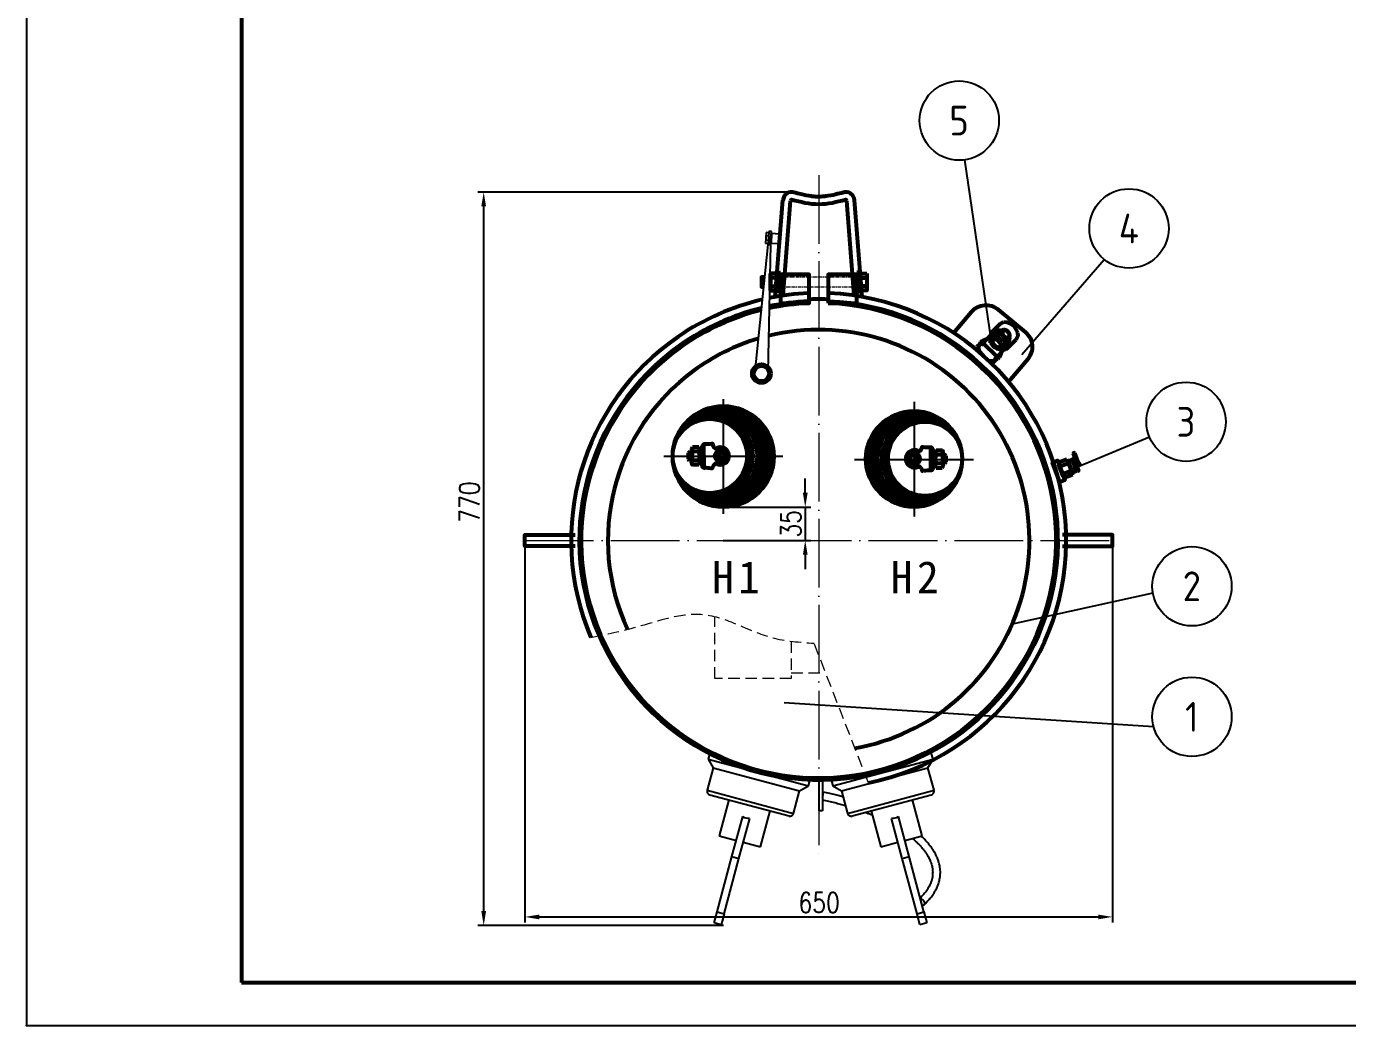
# Model space of a CAD drawing. Header units: millimetres. Extents: x 119255 to 140443, y -8485 to -5380.
# Drawn here: x 128161 to 129546, y -8485 to -7437 of the extents above; entities that cross this region are included whole.
import ezdxf
from ezdxf.enums import TextEntityAlignment as Align

# ---------------------------------------------------------------- set-up
doc = ezdxf.new("R2010")
doc.units = ezdxf.units.MM
doc.header["$LTSCALE"] = 3
for name, pattern in [('ACAD_ISO04W100', [30, 24, -3, 0, -3]), ('ACISOTGL', [3, 2, -1]), ('CENTER', [2, 1.25, -0.25, 0.25, -0.25]), ('DASHDOT', [0.55, 0.5, -0.025, 0, -0.025])]:
    doc.linetypes.add(name, pattern=pattern)
for name, color, linetype in [('2', 3, 'Continuous'), ('A', 3, 'Continuous'), ('C', 1, 'DASHDOT'), ('PL', 5, 'Continuous'), ('S', 254, 'Continuous'), ('几何体', 7, 'Continuous')]:
    doc.layers.add(name, color=color, linetype=linetype)
for name, color, linetype, lineweight in [('图层1', 1, 'CENTER', 13), ('标注、文本', 3, 'Continuous', 25), ('粗实线', 4, 'Continuous', 53)]:
    doc.layers.add(name, color=color, linetype=linetype, lineweight=lineweight)
doc.styles.add('ST_WIN', font='isocp2.shx', dxfattribs={"bigfont": 'hzdxfst.shx'})
doc.styles.get("Standard").update_dxf_attribs({"font": 'txt', "bigfont": 'gbcbig.shx'})
doc.styles.add('TH_GBDIM', font='romans.shx', dxfattribs={"width": 0.8, "bigfont": 'gbcbig.shx'})
doc.dimstyles.new('TH_GBDIM1', dxfattribs={"dimscale": 3, "dimtxt": 3.5, "dimasz": 2.5, "dimexe": 2, "dimexo": 0, "dimgap": 1.5, "dimtad": 1, "dimdec": 1, "dimzin": 0, "dimdsep": 46, "dimtxsty": 'TH_GBDIM', "dimcen": 2.5, "dimclrd": 3, "dimclre": 256, "dimclrt": 2, "dimadec": 0, "dimazin": 0, "dimtfac": 0.714286, "dimtdec": 1, "dimtmove": 0, "dimatfit": 3, "dimfxl": 0, "dimtzin": 0, "dimlwd": -1, "dimlwe": -1, "dimarcsym": 0})

# ---------------------------------------------------------------- blocks, each defined once
blk = doc.blocks.new('*D30')
at = {"layer": 'Defpoints', "color": 0}
for p in [(128683.6, -7976.4), (129299.6, -7982.4), (129299.6, -8371.2)]:
    blk.add_point(p, dxfattribs=at)
at = {"layer": '标注、文本'}
for p, q in [((128683.6, -7976.4), (128683.6, -8377.2)), ((129299.6, -7982.4), (129299.6, -8377.2))]:
    blk.add_line(p, q, dxfattribs=at)
at = {"layer": '标注、文本', "color": 3}
blk.add_line((128698.6, -8371.2), (129284.6, -8371.2), dxfattribs=at)
for points in [[(128698.6, -8368.7), (128698.6, -8373.7), (128683.6, -8371.2)], [(129284.6, -8368.7), (129284.6, -8373.7), (129299.6, -8371.2)]]:
    blk.add_solid(points, dxfattribs=at)
at = {"layer": '标注、文本', "color": 2, "insert": (128992.1, -8356.2), "char_height": 21, "attachment_point": 5, "style": 'TH_GBDIM'}
blk.add_mtext('650', dxfattribs=at)
blk = doc.blocks.new('*D23')
at = {"layer": 'Defpoints', "color": 0}
for p in [(128640.4, -7611.1), (128963.1, -7611.1), (128891.9, -8380.1)]:
    blk.add_point(p, dxfattribs=at)
at = {"layer": '标注、文本'}
for p, q in [((128963.1, -7611.1), (128634.4, -7611.1)), ((128891.9, -8380.1), (128634.4, -8380.1))]:
    blk.add_line(p, q, dxfattribs=at)
at = {"layer": '标注、文本', "color": 3}
blk.add_line((128640.4, -8365.1), (128640.4, -7626.1), dxfattribs=at)
for points in [[(128637.9, -7626.1), (128642.9, -7626.1), (128640.4, -7611.1)], [(128637.9, -8365.1), (128642.9, -8365.1), (128640.4, -8380.1)]]:
    blk.add_solid(points, dxfattribs=at)
at = {"layer": '标注、文本', "color": 2, "insert": (128625.4, -7936.2), "char_height": 21, "attachment_point": 5, "rotation": 90, "style": 'TH_GBDIM'}
blk.add_mtext('770', dxfattribs=at)
blk = doc.blocks.new('*D27')
at = {"layer": 'Defpoints', "color": 0}
for p in [(128891.6, -7941.4), (128891.6, -7976.4), (128977.5, -7976.4)]:
    blk.add_point(p, dxfattribs=at)
at = {"layer": '标注、文本', "color": 3}
for p, q in [((128977.5, -7926.4), (128977.5, -7911.4)), ((128977.5, -7941.4), (128977.5, -7976.4)), ((128977.5, -7991.4), (128977.5, -8006.4))]:
    blk.add_line(p, q, dxfattribs=at)
at = {"layer": '标注、文本'}
for p, q in [((128891.6, -7941.4), (128983.5, -7941.4)), ((128891.6, -7976.4), (128983.5, -7976.4))]:
    blk.add_line(p, q, dxfattribs=at)
at = {"layer": '标注、文本', "color": 3}
for points in [[(128975, -7926.4), (128980, -7926.4), (128977.5, -7941.4)], [(128975, -7991.4), (128980, -7991.4), (128977.5, -7976.4)]]:
    blk.add_solid(points, dxfattribs=at)
at = {"layer": '标注、文本', "color": 2, "insert": (128962.5, -7958.9), "char_height": 21, "attachment_point": 5, "rotation": 90, "style": 'TH_GBDIM'}
blk.add_mtext('35', dxfattribs=at)
blk = doc.blocks.new('A$C3480972e')
at = {"layer": '几何体'}
for p, q in [((-114.1, 28.4), (-115.9, 21.8)), ((119.9, 21.8), (118.1, 28.4)), ((-115.9, 21.8), (-110.6, 12.6)), ((-115.9, 21.8), (-10.8, -6.4)), ((14.8, -6.4), (119.9, 21.8)), ((114.6, 12.6), (119.9, 21.8)), ((-110.6, 12.6), (-116.9, -10.9)), ((-110.6, 12.6), (-20, -11.7)), ((-10.8, -6.4), (-9, 0.2)), ((0, 0), (0, -32.4)), ((4, 0), (4, -32.4)), ((13, 0.2), (14.8, -6.4)), ((24, -11.7), (114.6, 12.6)), ((120.9, -10.9), (114.6, 12.6)), ((-116.9, -10.9), (-26.3, -35.2)), ((-26.3, -35.2), (-20, -11.7)), ((-20, -11.7), (-10.8, -6.4)), ((14.8, -6.4), (24, -11.7)), ((24, -11.7), (30.3, -35.2)), ((30.3, -35.2), (120.9, -10.9)), ((-114.1, -15.7), (-31.1, -37.9)), ((-94.3, -21), (-104.4, -58.6)), ((4.2, -14.7), (4, -15.4)), ((35.1, -37.9), (118.1, -15.7)), ((108.4, -58.6), (98.3, -21)), ((-90.9, -80.5), (-79.6, -38.4)), ((-83.6, -82.4), (-72.3, -40.4)), ((-61, -70.3), (-50.9, -32.6)), ((4, -32.4), (0, -32.4)), ((54.9, -32.6), (65, -70.3)), ((87.6, -82.4), (76.3, -40.4)), ((94.9, -80.5), (83.6, -38.4)), ((-104.4, -58.6), (-86.3, -63.5)), ((-79, -65.4), (-61, -70.3)), ((65, -70.3), (83, -65.4)), ((90.3, -63.5), (108.4, -58.6)), ((-106.4, -138.4), (-90.9, -80.5)), ((-99.1, -140.4), (-83.6, -82.4)), ((-90.9, -80.5), (-83.6, -82.4)), ((87.6, -82.4), (94.9, -80.5)), ((103.1, -140.4), (87.6, -82.4)), ((110.4, -138.4), (94.9, -80.5)), ((-109.5, -150), (-106.4, -138.4)), ((-106.4, -138.4), (-99.1, -140.4)), ((103.1, -140.4), (110.4, -138.4)), ((110.4, -138.4), (113.5, -150)), ((-102.2, -152), (-109.5, -150)), ((-99.1, -140.4), (-102.2, -152)), ((106.2, -152), (103.1, -140.4)), ((113.5, -150), (106.2, -152))]:
    blk.add_line(p, q, dxfattribs=at)
at = {"layer": '几何体', "flags": 128}
for points in [[(4, -18.4), (4.2, -17.7), (4.4, -16.7), (4.6, -15.6), (4.7, -14.7), (4.8, -13.9), (4.8, -13.3), (4.8, -13), (4.7, -13), (4.6, -13.3), (4.4, -13.9), (4.2, -14.7)], [(110.9, -128.2), (111.1, -129.1), (111, -130), (110.7, -130.7), (110.2, -131.3), (109.5, -131.6), (108.7, -131.7), (108.6, -131.7)]]:
    blk.add_lwpolyline(points, dxfattribs=at)
at = {"layer": '几何体'}
for centre, radius, start, end in [((-113.1, -11.9), 3.9, 164.9999, 255), ((117.1, -11.9), 3.9, 285, 15.0001), ((-30.1, -34.2), 3.9, 255, 345.0001), ((34.1, -34.2), 3.9, 194.9999, 285), ((106, -129.9), 5.16, 18.5277, 80.9668)]:
    blk.add_arc(centre, radius, start, end, dxfattribs=at)
for centre, major_axis in [((-64.3, 4.3), (11.9, 44.3)), ((68.3, 4.3), (-11.9, 44.3))]:
    blk.add_ellipse(centre, major_axis=major_axis, ratio=0.490049, start_param=2.971841, end_param=3.311344, dxfattribs=at)
for points, knots in [([(25.7, -18), (24.8, -17.7), (22.1, -17), (17.4, -15.8), (11.4, -14.4), (7.1, -13.5), (4.8, -13)], [0, 0, 0, 0, 0.13545, 0.38583, 0.673641, 1, 1, 1, 1]), ([(4, -21), (6.1, -21.5), (10.4, -22.3), (16.6, -23.8), (22.5, -25.4), (26.2, -26.4), (28, -26.9), (28.1, -26.9)], [0, 0, 0, 0, 0.260489, 0.527943, 0.771275, 0.991155, 1, 1, 1, 1]), ([(49.4, -34.1), (49.5, -34.2), (50.6, -34.6), (52.8, -35.5), (54.9, -36.3), (56, -36.8)], [0, 0, 0, 0, 0.052809, 0.500258, 1, 1, 1, 1]), ([(98.1, -61.4), (99.4, -62.4), (101.5, -64.2), (104.4, -67), (107, -69.7), (109.4, -72.5), (111.5, -75.3), (113.1, -77.6), (114.2, -79.4), (115.2, -81.1), (116.1, -82.9), (117, -85), (117.9, -87.3), (118.6, -89.6), (119, -91.7), (119.3, -93.4), (119.5, -95), (119.5, -96.6), (119.5, -98.4), (119.4, -100.2), (119.2, -102), (118.9, -103.4), (118.6, -104.5), (118.3, -105.5), (118, -106.6), (117.4, -108.1), (116.7, -109.8), (115.7, -111.8), (114.5, -114), (112.9, -116.4), (110.8, -119.1), (108.7, -121.6), (107.1, -123.2), (106.5, -123.8)], [0, 0, 0, 0, 0.053652, 0.093216, 0.138704, 0.188359, 0.233416, 0.272987, 0.29891, 0.323221, 0.351338, 0.38575, 0.424412, 0.461367, 0.495076, 0.521981, 0.544456, 0.570358, 0.600106, 0.629623, 0.656949, 0.681596, 0.696892, 0.710624, 0.727422, 0.750324, 0.779407, 0.808452, 0.841982, 0.880154, 0.923187, 0.971384, 1, 1, 1, 1]), ([(110.4, -131.1), (111.5, -130.1), (113.5, -128.1), (116.1, -125.3), (118.1, -122.8), (119.7, -120.7), (120.9, -118.8), (122.3, -116.5), (123.8, -113.6), (125.1, -110.5), (126, -107.8), (126.6, -105.4), (127.1, -102.9), (127.4, -100.2), (127.6, -97.4), (127.5, -94.7), (127.2, -92.2), (126.9, -90.1), (126.4, -87.9), (125.7, -85.4), (124.8, -82.7), (123.6, -80), (122.4, -77.6), (121.1, -75.2), (119.5, -72.8), (117.6, -70), (115.4, -67.2), (112.8, -64.2), (110.1, -61.4), (108.2, -59.6), (107.5, -58.9)], [0, 0, 0, 0, 0.0465344, 0.0873213, 0.122623, 0.1526304, 0.1774811, 0.1985997, 0.2473063, 0.2948174, 0.3243775, 0.3535825, 0.3858853, 0.4216641, 0.4583998, 0.4948734, 0.5283732, 0.554215, 0.5799184, 0.6140528, 0.6542164, 0.6911032, 0.7237884, 0.7531379, 0.7915919, 0.8297007, 0.871359, 0.9166332, 0.9657844, 1, 1, 1, 1])]:
    blk.add_open_spline(points, degree=3, knots=knots, dxfattribs=at)

msp = doc.modelspace()

# ---------------------------------------------------------------- linework, layer by layer
at = {"layer": 'A'}
for p, q in [((129172.65, -7767.8), (129144.93, -7577.22)), ((129204.52, -7781.31), (129290.99, -7681.75)), ((129246.93, -7906.01), (129338.33, -7867.76))]:
    msp.add_line(p, q, dxfattribs=at)
for centre in [(129138.94, -7536.08), (129316.94, -7649.25), (129376.79, -7851.96), (129382.94, -8024.47), (129382.94, -8161.34)]:
    msp.add_circle(centre, 41.58, dxfattribs=at)
at = {"layer": 'C'}
for p, q in [((128891.59, -7828.16), (128891.59, -7948.69)), ((129091.59, -7831.1), (129091.59, -7951.63)), ((128953.9, -7888.43), (128829.27, -7888.43)), ((129029.27, -7891.37), (129153.9, -7891.37))]:
    msp.add_line(p, q, dxfattribs=at)
at = {"layer": 'PL', "color": 7, "ltscale": 0.5}
for p, q in [((128936.46, -7653.55), (128935.86, -7665.05)), ((128938.96, -7657.15), (128936.28, -7657.01)), ((128939.14, -7653.69), (128936.46, -7653.55)), ((128939.21, -7652.41), (128938.49, -7666.08)), ((128941.96, -7652.56), (128939.21, -7652.41)), ((128941.17, -7664.39), (128941.68, -7654.76)), ((128941.24, -7666.23), (128941.96, -7652.56)), ((128942.18, -7654.31), (128941.63, -7664.9)), ((128941.68, -7654.76), (128942.18, -7654.31)), ((128942.18, -7654.31), (128950.37, -7654.74)), ((128950.37, -7654.74), (128949.81, -7665.33)), ((128950.37, -7654.74), (128951.18, -7655.26)), ((128950.68, -7664.89), (128951.18, -7655.26)), ((128938.54, -7665.19), (128935.86, -7665.05)), ((128938.72, -7661.73), (128936.04, -7661.59)), ((128938.49, -7666.08), (128941.24, -7666.23)), ((128941.63, -7664.9), (128941.17, -7664.39)), ((128949.81, -7665.33), (128941.63, -7664.9)), ((128950.68, -7664.89), (128949.81, -7665.33)), ((128927, -7794.83), (128923.58, -7802.1)), ((128935.01, -7794.16), (128927, -7794.83)), ((128939.6, -7800.76), (128935.01, -7794.16)), ((128923.58, -7802.1), (128928.17, -7808.7)), ((128928.17, -7808.7), (128936.18, -7808.03)), ((128936.18, -7808.03), (128939.6, -7800.76))]:
    msp.add_line(p, q, dxfattribs=at)
for centre, radius in [((128931.58, -7801.42), 8.7), ((128931.59, -7801.43), 6.96)]:
    msp.add_circle(centre, radius, dxfattribs=at)
at = {"layer": '图层1'}
for p, q in [((128981.59, -7716.93), (128981.59, -7727.61)), ((129001.59, -7716.93), (129001.59, -7727.61))]:
    msp.add_line(p, q, dxfattribs=at)
for points in [[(129031.59, -7700.43), (128951.59, -7700.43)], [(128951.59, -7710.43), (129031.59, -7710.43)]]:
    msp.add_lwpolyline(points, dxfattribs=at)
msp.add_arc((128991.59, -8008.43), 285, 87.98921, 92.01079, dxfattribs=at)
at = {"layer": '标注、文本'}
for p, q in [((128161.04, -5805.74), (128161.04, -8485.13)), ((128924.68, -7802.28), (128938.49, -7666.08)), ((128941.24, -7666.23), (128938.33, -7799.69)), ((129342, -8031.71), (129194.38, -8064.28)), ((129342.68, -8171.73), (128955.28, -8146.85)), ((128161.04, -8485.13), (131950.07, -8485.13))]:
    msp.add_line(p, q, dxfattribs=at)
at = {"layer": '标注、文本', "color": 1, "linetype": 'ACAD_ISO04W100', "lineweight": 15}
for p, q in [((128991.59, -7593.33), (128991.59, -8310.98)), ((128683.59, -7976.43), (129299.59, -7976.43))]:
    msp.add_line(p, q, dxfattribs=at)
at = {"layer": '标注、文本'}
msp.add_point((128161.04, -8485.13), dxfattribs=at)
at = {"layer": '粗实线'}
for p, q in [((128386.57, -5850.84), (128386.57, -8440.02)), ((128386.57, -8440.02), (131904.97, -8440.02))]:
    msp.add_line(p, q, dxfattribs=at)
at = {"layer": '粗实线', "ltscale": 2}
for p, q in [((128946.1, -7720.95), (128954.15, -7619.42)), ((128946.1, -7720.95), (128954.15, -7619.42)), ((128954.23, -7719.63), (128962.12, -7620.12)), ((129028.94, -7719.63), (129021.06, -7620.12)), ((129037.07, -7720.95), (129029.03, -7619.42)), ((129177.21, -7755.65), (129175.1, -7756.36)), ((129181.68, -7756.36), (129177.21, -7755.65)), ((129181.68, -7749.3), (129185.21, -7747.18)), ((129185.21, -7755.65), (129183.57, -7756.36)), ((129185.68, -7755.65), (129184.51, -7756.35)), ((129185.21, -7747.18), (129189.21, -7747.41)), ((129187.09, -7755.65), (129185.21, -7755.65)), ((129188.27, -7755.88), (129185.68, -7755.65)), ((129189.92, -7757.53), (129187.09, -7755.65)), ((129190.15, -7757.3), (129188.27, -7755.88)), ((129189.21, -7747.41), (129192.74, -7749.06)), ((129192.74, -7749.06), (129196.03, -7751.41)), ((129196.03, -7751.41), (129198.39, -7754.71)), ((129198.39, -7754.71), (129200.03, -7758.24)), ((129160.75, -7770.23), (129161.45, -7768.59)), ((129161.45, -7768.59), (129160.75, -7770.23)), ((129173.92, -7759.41), (129161.45, -7771.88)), ((129161.45, -7768.59), (129161.69, -7768.35)), ((129163.1, -7766.94), (129161.69, -7768.35)), ((129162.39, -7767.65), (129180.04, -7785.29)), ((129163.1, -7766.94), (129168.04, -7764.82)), ((129168.04, -7764.82), (129168.74, -7764.59)), ((129168.74, -7764.59), (129168.51, -7764.35)), ((129171.57, -7763.18), (129171.1, -7763.65)), ((129171.1, -7763.65), (129171.33, -7763.41)), ((129171.57, -7764.12), (129171.1, -7763.65)), ((129171.8, -7762.94), (129171.33, -7763.41)), ((129171.33, -7766.23), (129171.57, -7764.12)), ((129171.8, -7768.59), (129171.33, -7766.23)), ((129172.04, -7759.41), (129171.57, -7761.29)), ((129171.57, -7761.29), (129171.57, -7761.77)), ((129171.57, -7763.18), (129171.81, -7762.94)), ((129172.27, -7763.41), (129171.57, -7763.18)), ((129172.27, -7763.41), (129171.57, -7764.12)), ((129172.04, -7768.35), (129171.57, -7768.82)), ((129172.27, -7768.59), (129171.57, -7769.29)), ((129171.57, -7769.29), (129171.57, -7768.82)), ((129172.04, -7769.29), (129171.57, -7769.29)), ((129171.81, -7762.94), (129172.27, -7762.94)), ((129173.45, -7757.53), (129172.04, -7759.41)), ((129173.45, -7758), (129172.04, -7761.29)), ((129172.04, -7762.71), (129172.98, -7761.77)), ((129172.27, -7763.41), (129172.04, -7766)), ((129172.04, -7766), (129172.51, -7768.35)), ((129172.27, -7768.59), (129172.04, -7768.35)), ((129172.04, -7768.35), (129172.51, -7768.35)), ((129172.75, -7768.59), (129172.04, -7769.29)), ((129175.57, -7773.76), (129172.04, -7769.29)), ((129173.45, -7761.3), (129172.27, -7762.94)), ((129172.75, -7768.59), (129172.27, -7768.59)), ((129172.74, -7768.59), (129176.27, -7773.06)), ((129172.98, -7763.18), (129172.75, -7767.18)), ((129172.75, -7767.18), (129173.45, -7767.41)), ((129172.75, -7767.18), (129173.68, -7769.06)), ((129174.39, -7759.88), (129172.98, -7763.18)), ((129173.45, -7761.29), (129172.98, -7761.77)), ((129175.1, -7756.36), (129173.45, -7757.53)), ((129176.27, -7756.59), (129173.45, -7758)), ((129173.69, -7761.06), (129173.45, -7761.29)), ((129173.45, -7767.41), (129175.57, -7765.29)), ((129173.45, -7767.41), (129173.68, -7769.06)), ((129173.68, -7769.06), (129175.8, -7771.65)), ((129174.39, -7758.94), (129173.92, -7759.41)), ((129174.39, -7759.88), (129176.51, -7757.76)), ((129175.33, -7758.94), (129174.39, -7758.94)), ((129175.57, -7765.29), (129176.98, -7761.06)), ((129176.98, -7765.3), (129175.57, -7765.29)), ((129179.57, -7756.59), (129176.27, -7756.59)), ((129176.51, -7757.76), (129179.8, -7756.36)), ((129177.21, -7758), (129176.51, -7757.76)), ((129176.98, -7761.06), (129177.21, -7758.94)), ((129177.92, -7765.76), (129176.98, -7765.3)), ((129177.21, -7758.94), (129177.21, -7758)), ((129180.04, -7767.41), (129177.92, -7765.76)), ((129179.8, -7756.36), (129183.8, -7756.12)), ((129179.8, -7761.06), (129184.51, -7756.35)), ((129179.8, -7761.06), (129180.51, -7759.41)), ((129179.8, -7762.94), (129179.8, -7761.06)), ((129181.68, -7765.77), (129179.8, -7762.94)), ((129181.68, -7769.53), (129180.04, -7767.41)), ((129180.51, -7759.41), (129183.57, -7756.36)), ((129184.74, -7767.88), (129181.68, -7765.77)), ((129182.39, -7770.71), (129181.68, -7769.53)), ((129183.57, -7756.36), (129182.86, -7758)), ((129182.86, -7758), (129182.86, -7759.88)), ((129182.86, -7759.88), (129184.51, -7762.94)), ((129184.51, -7756.35), (129183.8, -7757.53)), ((129183.8, -7757.53), (129183.8, -7759.41)), ((129183.8, -7759.41), (129185.45, -7762)), ((129184.74, -7756.59), (129184.27, -7758)), ((129184.27, -7758), (129184.27, -7759.41)), ((129184.27, -7759.41), (129185.69, -7761.77)), ((129184.51, -7762.94), (129187.8, -7764.82)), ((129186.15, -7756.12), (129184.74, -7756.59)), ((129186.62, -7767.88), (129184.74, -7767.88)), ((129185.45, -7762), (129188.27, -7763.88)), ((129185.69, -7761.77), (129188.27, -7763.41)), ((129187.57, -7756.12), (129186.15, -7756.12)), ((129186.62, -7767.88), (129191.33, -7763.17)), ((129188.27, -7767.18), (129186.62, -7767.88)), ((129189.92, -7757.53), (129187.57, -7756.12)), ((129187.8, -7764.82), (129189.68, -7764.82)), ((129188.27, -7763.41), (129189.68, -7763.41)), ((129188.27, -7763.88), (129189.92, -7763.65)), ((129188.27, -7767.18), (129191.33, -7764.12)), ((129189.68, -7763.41), (129190.86, -7762.7)), ((129189.68, -7764.82), (129191.33, -7764.12)), ((129191.57, -7760.12), (129189.92, -7757.53)), ((129192.03, -7760.59), (129189.92, -7757.53)), ((129189.92, -7763.65), (129191.33, -7763.17)), ((129191.09, -7767.65), (129189.92, -7771.17)), ((129191.8, -7759.41), (129190.15, -7757.3)), ((129190.86, -7762.7), (129191.56, -7761.53)), ((129191.56, -7763.88), (129191.09, -7767.65)), ((129191.1, -7771.41), (129191.1, -7768.12)), ((129191.33, -7763.17), (129192.04, -7762)), ((129191.33, -7764.12), (129192.03, -7762.47)), ((129191.8, -7770.23), (129191.33, -7766)), ((129191.56, -7761.53), (129191.57, -7760.12)), ((129192.04, -7762), (129191.8, -7759.41)), ((129192.03, -7762.47), (129192.03, -7760.59)), ((129200.27, -7762.24), (129198.38, -7766)), ((129200.03, -7758.24), (129200.27, -7762.24)), ((129157.45, -7773.53), (129160.75, -7770.23)), ((129157.45, -7773.53), (129160.75, -7770.23)), ((129159.57, -7776.59), (129157.45, -7773.53)), ((129160.75, -7770.23), (129159.57, -7772.82)), ((129159.8, -7777.76), (129159.57, -7772.82)), ((129164.51, -7782.94), (129159.8, -7777.76)), ((129160.51, -7770.47), (129160.28, -7770.24)), ((129160.98, -7771.88), (129160.75, -7770.23)), ((129161.22, -7772.11), (129160.98, -7771.88)), ((129169.92, -7787.88), (129164.51, -7782.94)), ((129176.27, -7773.06), (129175.57, -7773.76)), ((129175.57, -7774.23), (129175.57, -7773.76)), ((129176.04, -7773.76), (129175.57, -7774.23)), ((129175.8, -7774.47), (129175.57, -7774.23)), ((129175.8, -7771.65), (129178.39, -7773.76)), ((129176.51, -7773.76), (129175.8, -7774.47)), ((129175.8, -7786.23), (129188.27, -7773.76)), ((129176.04, -7773.76), (129176.27, -7773.06)), ((129176.51, -7773.76), (129176.04, -7773.76)), ((129178.63, -7775.41), (129176.27, -7774)), ((129176.74, -7773.53), (129176.51, -7773.76)), ((129176.74, -7773.53), (129179.1, -7774.94)), ((129180.27, -7774.23), (129178.39, -7773.76)), ((129178.39, -7773.76), (129180.51, -7774.94)), ((129181.21, -7776.12), (129178.63, -7775.41)), ((129179.1, -7774.94), (129181.68, -7775.65)), ((129180.27, -7774.23), (129182.39, -7772.12)), ((129180.51, -7774.94), (129180.27, -7774.23)), ((129180.51, -7774.94), (129184.27, -7774.47)), ((129182.86, -7779.65), (129180.74, -7784.58)), ((129181.68, -7775.65), (129181.21, -7776.12)), ((129181.21, -7776.58), (129181.21, -7776.11)), ((129181.68, -7776.11), (129181.21, -7776.58)), ((129181.68, -7776.59), (129181.21, -7776.58)), ((129181.68, -7776.11), (129181.68, -7775.65)), ((129182.15, -7776.12), (129181.68, -7776.11)), ((129182.15, -7776.12), (129181.68, -7776.59)), ((129182.15, -7776.12), (129181.92, -7775.88)), ((129185.68, -7774.94), (129182.15, -7776.12)), ((129182.15, -7775.64), (129184.27, -7775.41)), ((129182.15, -7775.64), (129182.15, -7776.12)), ((129186.39, -7770.47), (129182.39, -7772.12)), ((129182.39, -7772.12), (129182.39, -7770.71)), ((129183.09, -7778.94), (129182.86, -7778.7)), ((129182.86, -7779.65), (129183.09, -7778.94)), ((129184.27, -7774.47), (129187.8, -7773.29)), ((129184.27, -7775.41), (129186.15, -7774.47)), ((129186.15, -7774.47), (129185.68, -7774.94)), ((129186.15, -7775.41), (129185.68, -7774.94)), ((129185.92, -7776.11), (129186.15, -7775.88)), ((129186.63, -7774.94), (129186.15, -7774.47)), ((129186.86, -7774.7), (129186.15, -7775.41)), ((129186.15, -7775.88), (129188.27, -7775.65)), ((129188.74, -7770.47), (129186.39, -7770.47)), ((129186.62, -7774), (129186.39, -7773.77)), ((129186.39, -7775.64), (129189.45, -7774)), ((129186.62, -7774), (129186.86, -7774.7)), ((129187.8, -7773.29), (129189.92, -7771.17)), ((129188.27, -7773.76), (129188.74, -7773.29)), ((129188.27, -7775.65), (129190.15, -7774.23)), ((129189.68, -7770.47), (129188.74, -7770.47)), ((129188.74, -7773.29), (129188.74, -7772.35)), ((129189.45, -7774), (129191.1, -7771.41)), ((129189.92, -7771.17), (129189.68, -7770.47)), ((129190.15, -7774.23), (129191.33, -7772.59)), ((129191.33, -7772.59), (129191.8, -7770.23)), ((129169.92, -7787.88), (129174.86, -7788.11)), ((129170.39, -7787.88), (129169.92, -7787.88)), ((129174.15, -7790.23), (129171.1, -7788.11)), ((129174.15, -7790.23), (129177.45, -7786.94)), ((129174.15, -7790.23), (129177.45, -7786.94)), ((129174.86, -7788.11), (129177.45, -7786.94)), ((129175.8, -7786.7), (129175.33, -7786.23)), ((129177.21, -7786.7), (129175.8, -7786.7)), ((129177.21, -7787.17), (129176.98, -7786.94)), ((129178.86, -7786), (129177.21, -7786.7)), ((129177.45, -7786.94), (129178.86, -7786)), ((129179.33, -7786), (129178.86, -7786)), ((129179.33, -7786), (129180.74, -7784.58)), ((128858.44, -7880.57), (128859.27, -7878.89)), ((128858.44, -7894.37), (128858.44, -7880.57)), ((128865.94, -7878.63), (128859.29, -7878.75)), ((128866.91, -7880.33), (128869.57, -7879.84)), ((128866.91, -7896.06), (128866.91, -7880.33)), ((128869.57, -7879.84), (128869.57, -7886.38)), ((128871.47, -7900.19), (128871.27, -7875.97)), ((129109.13, -7903.13), (129109.33, -7878.91)), ((128855.29, -7884.68), (128856.99, -7883.23)), ((128855.29, -7891.1), (128855.29, -7884.68)), ((128856.26, -7892.92), (128855.29, -7891.1)), ((128858.44, -7892.92), (128856.26, -7892.92)), ((128858.44, -7882.99), (128856.99, -7883.23)), ((128856.99, -7883.23), (128856.99, -7892.67)), ((128856.99, -7892.67), (128858.44, -7892.92)), ((128858.44, -7892.92), (128858.44, -7882.99)), ((128865.94, -7883.23), (128859.41, -7883.23)), ((128865.94, -7892.43), (128859.41, -7892.43)), ((128869.57, -7886.38), (128866.91, -7887.83)), ((128866.91, -7887.83), (128866.91, -7889.53)), ((128866.91, -7889.53), (128869.48, -7887.88)), ((128894.99, -7882.26), (128892.09, -7884.18)), ((128895.96, -7891.71), (128893.02, -7890.12)), ((128895.96, -7883.96), (128893.07, -7885.64)), ((128896.69, -7886.14), (128893.54, -7887.98)), ((128896.69, -7890.06), (128893.54, -7887.98)), ((129083.91, -7889.07), (129087.06, -7890.92)), ((129083.91, -7892.99), (129087.06, -7890.92)), ((129084.63, -7886.9), (129087.52, -7888.58)), ((129084.63, -7894.64), (129087.57, -7893.06)), ((129085.6, -7885.2), (129088.51, -7887.11)), ((129113.68, -7883.26), (129111.02, -7882.78)), ((129111.02, -7882.78), (129111.02, -7889.32)), ((129111.02, -7889.32), (129113.68, -7890.77)), ((129113.68, -7892.46), (129111.12, -7890.82)), ((129113.68, -7899), (129113.68, -7883.26)), ((129113.68, -7890.77), (129113.68, -7892.46)), ((129114.65, -7881.57), (129121.31, -7881.69)), ((129114.65, -7886.17), (129121.19, -7886.17)), ((129122.16, -7883.51), (129121.33, -7881.83)), ((129122.16, -7897.3), (129122.16, -7883.51)), ((129122.16, -7895.85), (129122.16, -7885.93)), ((129122.16, -7885.93), (129123.61, -7886.17)), ((129125.31, -7887.62), (129123.61, -7886.17)), ((129123.61, -7886.17), (129123.61, -7895.61)), ((129124.34, -7895.85), (129125.31, -7894.04)), ((129125.31, -7894.04), (129125.31, -7887.62)), ((129251.64, -7891.6), (129243.35, -7894.74)), ((129253, -7893.37), (129257.71, -7891.58)), ((129253, -7893.37), (129257.53, -7905.33)), ((129262.25, -7903.55), (129257.71, -7891.58)), ((129264.41, -7894.55), (129263.56, -7894.87)), ((128865.94, -7897.27), (128859.41, -7897.27)), ((128869.57, -7895.82), (128866.91, -7896.06)), ((129111.02, -7898.76), (129113.68, -7899)), ((129114.65, -7895.37), (129121.19, -7895.37)), ((129114.65, -7900.21), (129121.19, -7900.21)), ((129123.61, -7895.61), (129122.16, -7895.85)), ((129122.16, -7895.85), (129124.34, -7895.85)), ((129248.04, -7908.93), (129243.5, -7896.96)), ((129253.15, -7895.59), (129244.86, -7898.73)), ((129256.18, -7903.57), (129247.88, -7906.71)), ((129257.69, -7907.56), (129249.4, -7910.7)), ((129257.53, -7905.33), (129262.25, -7903.55))]:
    msp.add_line(p, q, dxfattribs=at)
at = {"layer": '粗实线', "color": 8, "linetype": 'ACISOTGL', "lineweight": 0, "ltscale": 2}
for p, q in [((128882.76, -8121.13), (128882.76, -8056.24)), ((128962.87, -8082.1), (128962.87, -8121.13)), ((129043.72, -8230.64), (128986.77, -8084.12)), ((128962.87, -8115.07), (128998.81, -8115.07)), ((128962.87, -8121.13), (128882.76, -8121.13))]:
    msp.add_line(p, q, dxfattribs=at)
at = {"layer": '粗实线', "ltscale": 2}
for points in [[(128935.01, -7700.43), (128931.59, -7700.43), (128931.59, -7710.43), (128934, -7710.43)], [(128940.19, -7714.31), (128941.19, -7714.31), (128941.19, -7696.54), (128940.58, -7696.54)], [(128940.29, -7709.87), (128941.19, -7709.87), (128941.19, -7700.99), (128940.49, -7700.99)], [(129262.88, -7896.46), (129258.62, -7885.24)], [(129259.75, -7884.81), (129264.01, -7896.04)], [(129264.41, -7894.55), (129265.29, -7896.89), (129261.83, -7898.2), (129260.94, -7895.86), (129262.44, -7895.3)], [(128736.15, -7982.43), (128683.59, -7982.43), (128683.59, -7970.43), (128736.15, -7970.43)], [(129247.03, -7982.43), (129299.59, -7982.43), (129299.59, -7970.43), (129247.03, -7970.43)]]:
    msp.add_lwpolyline(points, dxfattribs=at)
for points in [[(128941.19, -7696.54), (128941.19, -7714.31), (128949.59, -7714.31), (128949.59, -7696.54)], [(128951.59, -7695.43), (128951.59, -7715.43), (128949.59, -7715.43), (128949.59, -7695.43)], [(128951.59, -7727.65), (128981.59, -7727.65), (128981.59, -7697.61), (128951.59, -7697.61)], [(129001.59, -7727.65), (129031.59, -7727.65), (129031.59, -7697.61), (129001.59, -7697.61)], [(129031.59, -7695.43), (129031.59, -7715.43), (129033.59, -7715.43), (129033.59, -7695.43)], [(129041.99, -7696.54), (129041.99, -7714.31), (129033.59, -7714.31), (129033.59, -7696.54)], [(128941.19, -7700.99), (128941.19, -7709.87), (128949.59, -7709.87), (128949.59, -7700.99)], [(129041.99, -7700.99), (129041.99, -7709.87), (129033.59, -7709.87), (129033.59, -7700.99)], [(129244.47, -7915.2), (129236.68, -7894.63), (129241.87, -7892.66), (129249.67, -7913.23)], [(129262.41, -7903.98), (129257.55, -7891.15), (129258.95, -7890.62), (129263.81, -7903.44)]]:
    msp.add_lwpolyline(points, close=True, dxfattribs=at)
msp.add_lwpolyline([(129133.08, -7758.9), (129151.73, -7736.67, -0.4142136), (129179.91, -7734.2), (129208.25, -7757.99, -0.4142136), (129210.72, -7786.16), (129190.7, -7810.01)], format="xyb", dxfattribs=at)
for centre, radius in [((128931.58, -7801.42), 9.75), ((128891.59, -7888.43), 53), ((128890.09, -7888.07), 51.5), ((128889.01, -7888.07), 50.42), ((128888.59, -7888.07), 50), ((128887.37, -7888.06), 48.78), ((128885.92, -7888.07), 47.33), ((128884.22, -7887.84), 45.63), ((128882.77, -7887.83), 44.18), ((128880.59, -7887.83), 42), ((128879.38, -7887.83), 40.79), ((128877.44, -7887.83), 38.86), ((129091.59, -7891.01), 50.42), ((129093.23, -7891), 48.78), ((129094.68, -7891.01), 47.33), ((129096.37, -7890.78), 45.63), ((129097.83, -7890.77), 44.18), ((129100.01, -7890.77), 42), ((129101.22, -7890.77), 40.79), ((129103.15, -7890.77), 38.86), ((128888.22, -7887.83), 5.33), ((128888.53, -7887.83), 4.29), ((129092.38, -7890.77), 5.33), ((129092.07, -7890.77), 4.29)]:
    msp.add_circle(centre, radius, dxfattribs=at)
for centre, radius, start, end in [((128963.12, -7620.13), 9, 71.09977, 175.45082), ((128963.12, -7620.13), 9, 71.09977, 175.45082), ((129020.06, -7620.13), 9, 4.54918, 108.90023), ((128963.12, -7620.2), 1, 64.91291, 175.48808), ((129020.06, -7620.2), 1, 4.51192, 115.08709), ((128991.59, -7976.43), 251, 125.30471, 87.5402), ((128991.59, -7976.43), 249, 125.47787, 87.51889), ((128991.59, -7976.43), 259.5, 103.12836, 124.55334), ((128991.59, -7976.43), 249, 92.48111, 102.00719), ((128991.59, -7976.43), 251, 92.4598, 101.89964), ((128991.59, -7976.43), 259.5, 92.37317, 101.46153), ((128991.59, -7958.43), 235, 87.98921, 92.01079), ((128991.59, -7976.43), 259.5, 281.58888, 87.62683), ((128991.59, -7976.43), 251, 103.79474, 125.30471), ((128991.59, -7976.43), 249, 103.95856, 125.47787), ((128991.59, -7976.43), 221, 279.88726, 103.72397), ((128991.59, -7976.43), 259.5, 124.55334, 203.07182), ((128991.59, -7976.43), 221, 106.58736, 126.41276), ((128991.59, -7976.43), 221, 126.41276, 204.93032), ((128863.4, -7880.93), 4.61, 150.04727, 209.9527), ((128862.68, -7880.93), 4, 324.86423, 35.13577), ((128888.53, -7887.83), 9.16, 237.78524, 122.50475), ((128888.53, -7887.83), 8.46, 239.70829, 120.35182), ((128888.73, -7887.76), 7.2, 29.59133, 116.20321), ((128861.92, -7894.85), 3.49, 136.07755, 226.71416), ((128873.57, -7887.83), 14.89, 162.00748, 197.99252), ((128855.5, -7887.83), 11.41, 336.22907, 23.77093), ((128863.4, -7894.85), 3.51, 316.40311, 43.59689), ((128879.27, -7887.92), 6.53, 336.00423, 24.8977), ((128888.89, -7889.38), 6.45, 237.2512, 341.14475), ((128877.87, -7887.99), 10.34, 336.51293, 23.93235), ((129092.07, -7890.77), 9.16, 57.49525, 302.21476), ((129092.07, -7890.77), 8.46, 59.64818, 300.29171), ((129091.86, -7890.69), 7.2, 63.79679, 150.40867), ((129091.71, -7892.31), 6.45, 198.85525, 302.7488), ((129102.72, -7890.93), 10.34, 156.06765, 203.48707), ((129101.33, -7890.85), 6.53, 155.1023, 203.99577), ((129125.1, -7890.77), 11.41, 156.22907, 203.77093), ((129117.92, -7883.87), 4, 144.86423, 215.13577), ((129117.2, -7883.87), 4.61, 330.0473, 29.95273), ((129107.03, -7890.77), 14.89, 342.00748, 17.99252), ((129249.4, -7894.73), 3.85, 347.15238, 54.35853), ((129259.19, -7885.02), 0.603, 20.75546, 200.75546), ((129117.2, -7897.79), 3.51, 136.40311, 223.59689), ((129118.67, -7897.79), 3.49, 313.28584, 43.92245), ((129247.11, -7895.6), 3.85, 167.15238, 234.35853), ((129259.28, -7897.83), 14.45, 183.58484, 217.92608), ((129251.64, -7907.57), 3.85, 167.15238, 234.35853), ((129241.76, -7904.47), 14.45, 3.58484, 37.92608), ((129253.93, -7906.7), 3.85, 347.15238, 54.35853), ((129263.44, -7896.25), 0.603, 200.75546, 20.75546)]:
    msp.add_arc(centre, radius, start, end, dxfattribs=at)
msp.add_open_spline([(129017.68, -7611.53), (129014.84, -7612.25), (129012.06, -7612.95), (129005.86, -7614.38), (129002.47, -7615.05), (128997.88, -7615.66), (128996.58, -7615.79), (128994.37, -7615.95), (128993.46, -7615.99), (128991.83, -7616.02), (128991.12, -7616.02), (128989.67, -7615.99), (128988.94, -7615.95), (128986.74, -7615.81), (128985.25, -7615.65), (128980.27, -7614.98), (128976.68, -7614.25), (128970.53, -7612.81), (128968.04, -7612.18), (128965.5, -7611.53)], degree=3, knots=[0, 0, 0, 0, 8.6289129, 8.6289129, 19.6760002, 19.6760002, 24.1076651, 24.1076651, 27.305856, 27.305856, 29.8533288, 29.8533288, 32.4008016, 32.4008016, 37.4957473, 37.4957473, 49.1694807, 49.1694807, 56.8905328, 56.8905328, 56.8905328, 56.8905328], dxfattribs=at)
for points in [[(129019.64, -7619.29), (128991.59, -7624.02), (128963.54, -7619.29)], [(128886.04, -7893.16), (128886.04, -7894.13), (128885.55, -7894.61), (128884.34, -7895.09), (128883.13, -7896.06), (128881.92, -7897.27), (128880.95, -7898.73), (128880.47, -7899.94), (128880.23, -7900.66), (128879.84, -7900.66), (128878.6, -7900.58), (128871.79, -7900.14), (128871.03, -7900.18), (128870.18, -7899.57), (128869.57, -7898.97), (128869.57, -7898.48), (128869.57, -7896.64), (128869.57, -7879.84), (128869.57, -7878.8), (128869.57, -7878.03), (128869.57, -7877.66), (128869.82, -7876.94), (128870.06, -7876.7), (128870.54, -7876.21), (128870.94, -7875.67), (128871.77, -7875.51), (128876.13, -7875.51), (128879.62, -7875.24), (128880.47, -7875.24), (128880.59, -7875.73), (128881.19, -7877.42), (128882.16, -7879.12), (128883.01, -7879.72), (128884.71, -7880.81), (128885.55, -7881.29), (128886.04, -7881.78), (128886.04, -7882.02), (128886.04, -7882.75), (128885.55, -7883.23), (128884.83, -7884.2), (128884.1, -7884.93), (128883.37, -7887.35), (128883.37, -7889.28), (128883.98, -7891.22), (128885.31, -7892.19), (128886.04, -7893.16)], [(129094.56, -7896.09), (129094.56, -7897.06), (129095.04, -7897.55), (129096.25, -7898.03), (129097.46, -7899), (129098.67, -7900.21), (129099.64, -7901.66), (129100.13, -7902.87), (129100.37, -7903.6), (129100.75, -7903.6), (129102, -7903.52), (129108.8, -7903.08), (129109.57, -7903.12), (129110.42, -7902.51), (129111.02, -7901.91), (129111.02, -7901.42), (129111.02, -7899.58), (129111.02, -7882.78), (129111.02, -7881.73), (129111.02, -7880.96), (129111.02, -7880.6), (129110.78, -7879.87), (129110.54, -7879.63), (129110.05, -7879.15), (129109.66, -7878.6), (129108.83, -7878.44), (129104.47, -7878.44), (129100.97, -7878.18), (129100.13, -7878.18), (129100.01, -7878.66), (129099.4, -7880.36), (129098.43, -7882.05), (129097.59, -7882.66), (129095.89, -7883.75), (129095.04, -7884.23), (129094.56, -7884.72), (129094.56, -7884.96), (129094.56, -7885.68), (129095.04, -7886.17), (129095.77, -7887.14), (129096.5, -7887.86), (129097.22, -7890.28), (129097.22, -7892.22), (129096.62, -7894.16), (129095.29, -7895.13), (129094.56, -7896.09)]]:
    msp.add_spline(points, degree=3, dxfattribs=at)
for points in [[(129173.45, -7757.53), (129173.45, -7757.53), (129181.68, -7749.29), (129181.68, -7749.29)], [(129181.68, -7749.29), (129181.68, -7749.29), (129173.45, -7757.53), (129173.45, -7757.53)], [(129190.15, -7774.23), (129190.15, -7774.23), (129198.39, -7766), (129198.39, -7766)], [(129198.39, -7766), (129198.39, -7766), (129190.15, -7774.23), (129190.15, -7774.23)]]:
    msp.add_open_spline(points, degree=3, dxfattribs=at)
at = {"layer": '粗实线', "color": 8, "linetype": 'ACISOTGL', "lineweight": 0, "ltscale": 2}
msp.add_spline([(128752.85, -8078.12), (128801.26, -8066.93), (128870.49, -8054.03), (128942.44, -8078.24), (128986.77, -8084.12)], degree=3, dxfattribs=at)

# ---------------------------------------------------------------- block references
at = {"layer": '标注、文本'}
msp.add_blockref('A$C3480972e', (128991.59, -8227.43), dxfattribs=at)

# ---------------------------------------------------------------- texts
at = {"layer": '2', "linetype": 'Continuous', "char_height": 33.6, "width": 106.4485, "attachment_point": 1, "line_spacing_factor": 2}
for s, insert in [('{\\fFangSong|b1|i0|c134|p49;\\T1.2;H1}', (128879.71, -7998.08)), ('{\\fFangSong|b1|i0|c134|p49;\\T1.2;H2}', (129067.14, -7998.08))]:
    msp.add_mtext(s, dxfattribs=dict(at, insert=insert))
at = {"layer": 'S', "color": 7, "style": 'ST_WIN'}
for s, p in [('5', (129138.77, -7536.08)), ('4', (129316.77, -7649.25)), ('3', (129376.63, -7851.96)), ('2', (129382.78, -8024.47)), ('1', (129382.78, -8161.34))]:
    msp.add_text(s, height=31.18, dxfattribs=at).set_placement(p, align=Align.MIDDLE)

# ---------------------------------------------------------------- dimensions: what is measured, and where the dimension line sits
at = {"layer": '标注、文本'}
for base, p1, p2, text, picture, middle in [((128640.41, -7611.13), (128891.9, -8380.09), (128963.12, -7611.13), '770', '*D23', (128640.41, -7936.16)), ((128977.49, -7976.43), (128891.59, -7941.43), (128891.59, -7976.43), '35', '*D27', (128977.49, -7958.93))]:
    dim = msp.add_linear_dim(base=base, p1=p1, p2=p2, angle=90, text=text, dimstyle='TH_GBDIM1', override={"dimtxt": 7, "dimasz": 5}, dxfattribs=at)
    dim.commit()
    dim.dimension.update_dxf_attribs({"geometry": picture, "text_midpoint": middle, "dimtype": 160})
dim = msp.add_linear_dim(base=(129299.59, -8371.21), p1=(128683.59, -7976.43), p2=(129299.59, -7982.43), text='650', dimstyle='TH_GBDIM1', override={"dimtxt": 7, "dimasz": 5}, dxfattribs=at)
dim.commit()
dim.dimension.update_dxf_attribs({"geometry": '*D30', "text_midpoint": (128992.15, -8371.21), "dimtype": 160})

doc.saveas('drawing.dxf')
